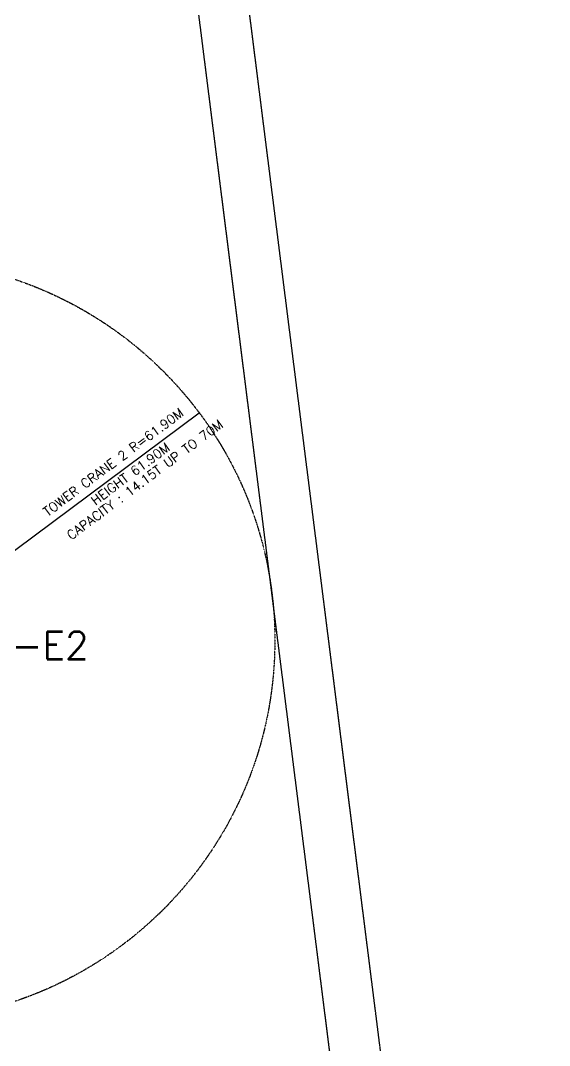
# Model space of a CAD drawing. Header units: inches. Extents: x 2621776591 to 2623670951, y 363331607 to 364354604.
# Drawn here: x 2622201907 to 2622287838, y 363838549 to 364005227 of the extents above; entities that cross this region are included whole.
import ezdxf

# ---------------------------------------------------------------- set-up
doc = ezdxf.new("R2010")
doc.units = ezdxf.units.IN
doc.header["$MEASUREMENT"] = 0
doc.linetypes.add('BORDERX2', pattern=[3.5, 1, -0.5, 1, -0.5, 0, -0.5])
doc.linetypes.add('HIDDEN', pattern=[0.375, 0.25, -0.125])
doc.layers.add('CRANE', color=7, linetype='Continuous', true_color=0x7f3f7f)
doc.layers.add('TEXT3', color=6, linetype='Continuous')
doc.styles.add('ROMANS', font='romans')

msp = doc.modelspace()

# ---------------------------------------------------------------- linework, layer by layer
at = {"layer": 'CRANE', "color": 82, "linetype": 'HIDDEN', "ltscale": 3, "true_color": 0x33cc00}
for p, q in [((2622280405.3, 363613414.4, 0), (2622208668.1, 364182316.4, 0)), ((2622287838.1, 363620018.3, 0), (2622216901, 364182574.3, 0))]:
    msp.add_line(p, q, dxfattribs=at)
at = {"layer": 'CRANE', "color": 3}
msp.add_line((2622181319.1, 363904427.5, 0), (2622230924.4, 363941453.5, 0), dxfattribs=at)
at = {"layer": 'CRANE', "color": 82, "linetype": 'BORDERX2', "true_color": 0x33cc00}
msp.add_circle((2622181319.1, 363904427.5, 0), 61900, dxfattribs=at)

# ---------------------------------------------------------------- texts
at = {"layer": 'CRANE', "color": 1, "linetype": 'Continuous', "style": 'ROMANS'}
for s, p in [('TOWER CRANE 2 R=61.90M', (2622206303.4, 363924501.6, 0)), ('CAPACITY : 14.15T UP TO 70M', (2622210144, 363920689.1, 0)), ('HEIGHT 61.90M', (2622214079.3, 363926327.3, 0))]:
    msp.add_text(s, height=1500, rotation=36.738158, dxfattribs=at).set_placement(p)

# ---------------------------------------------------------------- next in the draw order: texts
at = {"layer": 'TEXT3', "insert": (2622203154.3, 363903636.9), "char_height": 4500, "attachment_point": 5, "style": 'ROMANS', "bg_fill": 3, "box_fill_scale": 1.3, "bg_fill_color": 256, "bg_fill_transparency": 0}
msp.add_mtext('\\A1;TC-E2', dxfattribs=at)

doc.saveas('drawing.dxf')
